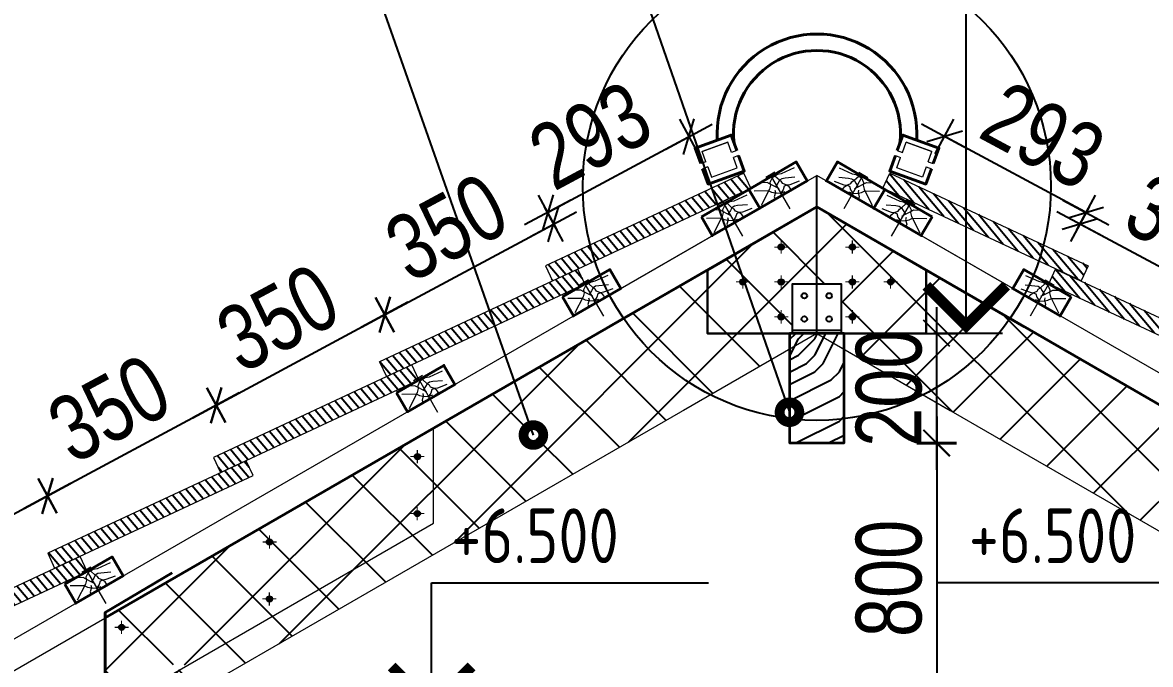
# Model space of a CAD drawing. Extents: x -12289450 to -10763036, y -7834513 to -6150123.
# Drawn here: x -10898272 to -10896211, y -7675387 to -7674214 of the extents above; entities that cross this region are included whole.
import ezdxf

# ---------------------------------------------------------------- set-up
doc = ezdxf.new("R2010")
doc.units = 0
doc.header["$LTSCALE"] = 25
doc.header["$PDMODE"] = 35
doc.layers.get('DefPoints').update_dxf_attribs({"color": 10, "lineweight": 30})
for name, color, linetype in [('004-ВСПЛИНИИ', 15, 'Continuous'), ('005-РАЗМЕРЫ', 252, 'Continuous'), ('008-ШТРИХОВКА', 252, 'Continuous'), ('1рамка1', 7, 'Continuous'), ('Примечания', 7, 'Continuous')]:
    doc.layers.add(name, color=color, linetype=linetype)
for name, color, linetype, lineweight in [('RAZMER', 7, 'Continuous', 9), ('Перегор', 4, 'Continuous', 20), ('Стена', 7, 'Continuous', 5), ('СТЕНЫ', 5, 'Continuous', 40), ('ФУНДАМЕНТ', 5, 'Continuous', 30), ('Штрих', 9, 'Continuous', 13)]:
    doc.layers.add(name, color=color, linetype=linetype, lineweight=lineweight)
doc.styles.add('GOST 2.304', font='cs_gost2304.shx')
doc.styles.add('TXT0', font='txt', dxfattribs={"width": 0.8})
doc.dimstyles.new('Копия 3 РАЗМЕРЫ 3', dxfattribs={"dimscale": 30, "dimtxt": 4, "dimasz": 0.08, "dimexe": 0, "dimexo": 0, "dimgap": 0.9, "dimtad": 1, "dimdec": 0, "dimzin": 0, "dimdsep": 46, "dimtxsty": 'TXT0', "dimblk1": 'A8MITTA', "dimblk2": 'A8MITTA', "dimsah": 1, "dimcen": 0.3, "dimse1": 1, "dimse2": 1, "dimadec": 0, "dimazin": 0, "dimtp": 6, "dimtm": 6, "dimtfac": 1, "dimtdec": 0, "dimtofl": 0, "dimtmove": 0, "dimatfit": 3, "dimldrblk": 'A8MITTA', "dimfxl": 0, "dimtolj": 1, "dimtzin": 0, "dimarcsym": 0})
pattern_1 = [(130, (-22646687.897, -660878.246), (9.728764428, 8.163402643), [])]
pattern_2 = [(130, (-22646991.006, -660703.246), (9.728764428, 8.163402643), [])]

# ---------------------------------------------------------------- blocks, each defined once
blk = doc.blocks.new('ytjtyj')
at = {"layer": 'Перегор', "linetype": 'Continuous'}
for p, q in [((-3.6, 13.4), (-21.6, 6.9)), ((-12.6, 10.2), (11.8, -56.9))]:
    blk.add_line(p, q, dxfattribs=at)
at = {"layer": 'Стена', "linetype": 'Continuous', "ltscale": 100}
blk.add_line((51.9, -12.5), (38.2, 25), dxfattribs=at)
blk.add_lwpolyline([(-55.8, -9.2), (-42.1, -46.8), (51.9, -12.5), (38.2, 25), (-55.8, -9.2)], close=True, dxfattribs=at)
at = {"layer": 'Штрих', "linetype": 'Continuous', "ltscale": 100}
for p, q in [((-10.2, 4.4), (-15.6, -3.3)), ((0.3, 8.6), (-10.2, 4.4)), ((2, -2.6), (-4.9, 6.5)), ((7.6, 8.6), (0.3, 8.6)), ((32.8, 15.1), (7.6, 8.6)), ((-20.7, -18.1), (-46.9, -13.8)), ((-18.6, -15.3), (-38.4, -41.9)), ((-20.7, -2.7), (-33.2, -0.9)), ((-15.6, -6.6), (-20.7, -2.7)), ((-15.1, -22.2), (-20.7, -18.1)), ((-15.6, -8.5), (-18.6, -15.3)), ((-15.6, -3.3), (-15.6, -8.5)), ((-7.2, -13), (-15.6, -6.6)), ((-9, -18.9), (-8.9, -23.1)), ((-1.7, -7.1), (-7.2, -13)), ((-1.2, -17.6), (-7.2, -13)), ((2, -2.6), (-1.7, -7.1)), ((5.7, -20.6), (1.3, -25.2)), ((7.1, -0.5), (2, -2.6)), ((5.7, -5.8), (2, -2.6)), ((7.2, -9.7), (5.7, -5.8)), ((8.7, -14.8), (5.7, -20.6)), ((12.9, -0.7), (7.1, -0.5)), ((13.7, -13.8), (7.2, -9.7)), ((13.7, -13.8), (8.7, -14.8)), ((30.7, -2.1), (12.9, -0.7)), ((17.6, -17.7), (13.7, -13.8)), ((19.4, -13.8), (13.7, -13.8)), ((20.1, -23), (17.6, -17.7)), ((37.5, -10.5), (19.4, -13.8)), ((-9.5, -24.4), (-15.1, -22.2)), ((-8.9, -23.1), (-12.3, -30.7)), ((-12.3, -30.7), (-11.7, -34.8)), ((-0.7, -26.6), (-9.5, -24.4)), ((8.3, -25.3), (-0.7, -26.6)), ((1.3, -25.2), (0.1, -30.6)), ((17.5, -23.8), (14, -25.5)), ((21.4, -22.6), (17.5, -23.8))]:
    blk.add_line(p, q, dxfattribs=at)
blk = doc.blocks.new('A8MITTA', base_point=(3180, 3140))
for p, q in [((3180, 3155), (3180, 3125)), ((3170, 3130), (3190, 3150)), ((3160, 3140), (3200, 3140))]:
    blk.add_line(p, q)
blk = doc.blocks.new('*D1146')
at = {"layer": '005-РАЗМЕРЫ', "color": 0, "lineweight": -2, "ltscale": 4, "transparency": 16777216}
blk.add_line((-10898532.6, -7675243.2), (-10898228.7, -7675079.9), dxfattribs=at)
at = {"layer": 'DefPoints', "color": 0, "ltscale": 4, "transparency": 16777216}
for p in [(-10898226.6, -7675078.8), (-10898144.2, -7675232.2), (-10898447.3, -7675407.2)]:
    blk.add_point(p, dxfattribs=at)
at = {"layer": '005-РАЗМЕРЫ', "color": 0, "lineweight": -2, "ltscale": 4, "transparency": 16777216, "xscale": 2.4, "yscale": 2.4, "zscale": 2.4}
for p, rotation in [((-10898226.6, -7675078.8), 28.24157779319861), ((-10898534.8, -7675244.3), 208.2415777931986)]:
    blk.add_blockref('A8MITTA', p, dxfattribs=dict(at, rotation=rotation))
at = {"layer": '005-РАЗМЕРЫ', "color": 0, "ltscale": 4, "transparency": 16777216, "insert": (-10898421.8, -7675084.9), "char_height": 120, "attachment_point": 5, "rotation": 28.2416, "style": 'TXT0'}
blk.add_mtext('\\A1;350', dxfattribs=at)
blk = doc.blocks.new('*D1147')
at = {"layer": '005-РАЗМЕРЫ', "color": 0, "lineweight": -2, "ltscale": 4, "transparency": 16777216}
blk.add_line((-10898224.5, -7675077.6), (-10897920.5, -7674914.4), dxfattribs=at)
at = {"layer": 'DefPoints', "color": 0, "ltscale": 4, "transparency": 16777216}
for p in [(-10897918.4, -7674913.2), (-10897841.1, -7675057.2), (-10898144.2, -7675232.2)]:
    blk.add_point(p, dxfattribs=at)
at = {"layer": '005-РАЗМЕРЫ', "color": 0, "lineweight": -2, "ltscale": 4, "transparency": 16777216, "xscale": 2.4, "yscale": 2.4, "zscale": 2.4}
for p, rotation in [((-10897918.4, -7674913.2), 28.24157779319861), ((-10898226.6, -7675078.8), 208.2415777931986)]:
    blk.add_blockref('A8MITTA', p, dxfattribs=dict(at, rotation=rotation))
at = {"layer": '005-РАЗМЕРЫ', "color": 0, "ltscale": 4, "transparency": 16777216, "insert": (-10898113.6, -7674919.4), "char_height": 120, "attachment_point": 5, "rotation": 28.2416, "style": 'TXT0'}
blk.add_mtext('\\A1;350', dxfattribs=at)
blk = doc.blocks.new('*D1148')
at = {"layer": '005-РАЗМЕРЫ', "color": 0, "lineweight": -2, "ltscale": 4, "transparency": 16777216}
blk.add_line((-10897916.3, -7674912.1), (-10897612.3, -7674748.8), dxfattribs=at)
at = {"layer": 'DefPoints', "color": 0, "ltscale": 4, "transparency": 16777216}
for p in [(-10897610.2, -7674747.7), (-10897538, -7674882.2), (-10897841.1, -7675057.2)]:
    blk.add_point(p, dxfattribs=at)
at = {"layer": '005-РАЗМЕРЫ', "color": 0, "lineweight": -2, "ltscale": 4, "transparency": 16777216, "xscale": 2.4, "yscale": 2.4, "zscale": 2.4}
for p, rotation in [((-10897610.2, -7674747.7), 28.24157779319861), ((-10897918.4, -7674913.2), 208.2415777931986)]:
    blk.add_blockref('A8MITTA', p, dxfattribs=dict(at, rotation=rotation))
at = {"layer": '005-РАЗМЕРЫ', "color": 0, "ltscale": 4, "transparency": 16777216, "insert": (-10897805.5, -7674753.8), "char_height": 120, "attachment_point": 5, "rotation": 28.2416, "style": 'TXT0'}
blk.add_mtext('\\A1;350', dxfattribs=at)
blk = doc.blocks.new('*D1149')
at = {"layer": '005-РАЗМЕРЫ', "color": 0, "lineweight": -2, "ltscale": 4, "transparency": 16777216}
blk.add_line((-10897608.1, -7674746.6), (-10897304.1, -7674583.3), dxfattribs=at)
at = {"layer": 'DefPoints', "color": 0, "ltscale": 4, "transparency": 16777216}
for p in [(-10897302, -7674582.2), (-10897234.9, -7674707.2), (-10897538, -7674882.2)]:
    blk.add_point(p, dxfattribs=at)
at = {"layer": '005-РАЗМЕРЫ', "color": 0, "lineweight": -2, "ltscale": 4, "transparency": 16777216, "xscale": 2.4, "yscale": 2.4, "zscale": 2.4}
for p, rotation in [((-10897302, -7674582.2), 28.24157779319861), ((-10897610.2, -7674747.7), 208.2415777931986)]:
    blk.add_blockref('A8MITTA', p, dxfattribs=dict(at, rotation=rotation))
at = {"layer": '005-РАЗМЕРЫ', "color": 0, "ltscale": 4, "transparency": 16777216, "insert": (-10897497.3, -7674588.3), "char_height": 120, "attachment_point": 5, "rotation": 28.2416, "style": 'TXT0'}
blk.add_mtext('\\A1;350', dxfattribs=at)
blk = doc.blocks.new('*D1158')
at = {"layer": '005-РАЗМЕРЫ', "color": 0, "lineweight": -2, "ltscale": 4, "transparency": 16777216}
blk.add_line((-10896033.9, -7674746.6), (-10896337.8, -7674583.3), dxfattribs=at)
at = {"layer": 'DefPoints', "color": 0, "ltscale": 4, "transparency": 16777216}
for p in [(-10896340, -7674582.2), (-10896407.1, -7674707.2), (-10896104, -7674882.2)]:
    blk.add_point(p, dxfattribs=at)
at = {"layer": '005-РАЗМЕРЫ', "color": 0, "lineweight": -2, "ltscale": 4, "transparency": 16777216, "xscale": 2.4, "yscale": 2.4, "zscale": 2.4}
for p, rotation in [((-10896340, -7674582.2), 151.7584222031192), ((-10896031.8, -7674747.7), 331.7584222031193)]:
    blk.add_blockref('A8MITTA', p, dxfattribs=dict(at, rotation=rotation))
at = {"layer": '005-РАЗМЕРЫ', "color": 0, "ltscale": 4, "transparency": 16777216, "insert": (-10896144.7, -7674588.3), "char_height": 120, "attachment_point": 5, "rotation": 331.7584, "style": 'TXT0'}
blk.add_mtext('\\A1;350', dxfattribs=at)
blk = doc.blocks.new('*D1161')
at = {"layer": '005-РАЗМЕРЫ', "color": 0, "lineweight": -2, "ltscale": 4, "transparency": 16777216}
blk.add_line((-10896331.5, -7674559.9), (-10896585.4, -7674423.5), dxfattribs=at)
at = {"layer": 'DefPoints', "color": 0, "ltscale": 4, "transparency": 16777216}
for p in [(-10896587.5, -7674422.4), (-10896685, -7674603.9), (-10896431.2, -7674750.5)]:
    blk.add_point(p, dxfattribs=at)
at = {"layer": '005-РАЗМЕРЫ', "color": 0, "lineweight": -2, "ltscale": 4, "transparency": 16777216, "xscale": 2.4, "yscale": 2.4, "zscale": 2.4}
for p, rotation in [((-10896587.5, -7674422.4), 151.7584222115999), ((-10896329.4, -7674561), 331.7584222115999)]:
    blk.add_blockref('A8MITTA', p, dxfattribs=dict(at, rotation=rotation))
at = {"layer": '005-РАЗМЕРЫ', "color": 0, "ltscale": 4, "transparency": 16777216, "insert": (-10896407.2, -7674420.5), "char_height": 120, "attachment_point": 5, "rotation": 331.7584, "style": 'TXT0'}
blk.add_mtext('\\A1;293', dxfattribs=at)
blk = doc.blocks.new('*D1162')
at = {"layer": '005-РАЗМЕРЫ', "color": 0, "lineweight": -2, "ltscale": 4, "transparency": 16777216}
blk.add_line((-10897310.4, -7674559.9), (-10897056.6, -7674423.5), dxfattribs=at)
at = {"layer": 'DefPoints', "color": 0, "ltscale": 4, "transparency": 16777216}
for p in [(-10897054.5, -7674422.4), (-10896956.9, -7674603.9), (-10897210.8, -7674750.5)]:
    blk.add_point(p, dxfattribs=at)
at = {"layer": '005-РАЗМЕРЫ', "color": 0, "lineweight": -2, "ltscale": 4, "transparency": 16777216, "xscale": 2.4, "yscale": 2.4, "zscale": 2.4}
for p, rotation in [((-10897054.5, -7674422.4), 28.24157779306533), ((-10897312.5, -7674561), 208.2415777930653)]:
    blk.add_blockref('A8MITTA', p, dxfattribs=dict(at, rotation=rotation))
at = {"layer": '005-РАЗМЕРЫ', "color": 0, "ltscale": 4, "transparency": 16777216, "insert": (-10897234.8, -7674420.5), "char_height": 120, "attachment_point": 5, "rotation": 28.2416, "style": 'TXT0'}
blk.add_mtext('\\A1;293', dxfattribs=at)
blk = doc.blocks.new('*D1163')
at = {"layer": '005-РАЗМЕРЫ', "color": 0, "lineweight": -2, "ltscale": 4, "transparency": 16777216}
blk.add_line((-10896601.9, -7674979.4), (-10896601.9, -7674784.2), dxfattribs=at)
at = {"layer": 'DefPoints', "color": 0, "ltscale": 4, "transparency": 16777216}
for p in [(-10896750.7, -7674781.8), (-10896601.9, -7674781.8), (-10896750.7, -7674981.8)]:
    blk.add_point(p, dxfattribs=at)
at = {"layer": '005-РАЗМЕРЫ', "color": 0, "lineweight": -2, "ltscale": 4, "transparency": 16777216, "xscale": 2.4, "yscale": 2.4, "zscale": 2.4}
for p, rotation in [((-10896601.9, -7674781.8), 90), ((-10896601.9, -7674981.8), 270)]:
    blk.add_blockref('A8MITTA', p, dxfattribs=dict(at, rotation=rotation))
at = {"layer": '005-РАЗМЕРЫ', "color": 0, "ltscale": 4, "transparency": 16777216, "insert": (-10896688.9, -7674881.8), "char_height": 120, "attachment_point": 5, "rotation": 90, "style": 'TXT0'}
blk.add_mtext('\\A1;200', dxfattribs=at)
blk = doc.blocks.new('*D1164')
at = {"layer": '005-РАЗМЕРЫ', "color": 0, "lineweight": -2, "ltscale": 4, "transparency": 16777216}
blk.add_line((-10896601.9, -7674985.2), (-10896601.9, -7675780.1), dxfattribs=at)
at = {"layer": 'DefPoints', "color": 0, "ltscale": 4, "transparency": 16777216}
for p in [(-10896750.7, -7674982.8), (-10896601.9, -7675782.5), (-10896601.9, -7675782.5)]:
    blk.add_point(p, dxfattribs=at)
at = {"layer": '005-РАЗМЕРЫ', "color": 0, "lineweight": -2, "ltscale": 4, "transparency": 16777216, "xscale": 2.4, "yscale": 2.4, "zscale": 2.4}
for p, rotation in [((-10896601.9, -7674982.8), 90), ((-10896601.9, -7675782.5), 270)]:
    blk.add_blockref('A8MITTA', p, dxfattribs=dict(at, rotation=rotation))
at = {"layer": '005-РАЗМЕРЫ', "color": 0, "ltscale": 4, "transparency": 16777216, "insert": (-10896688.9, -7675229.4), "char_height": 120, "attachment_point": 5, "rotation": 90, "style": 'TXT0'}
blk.add_mtext('\\A1;800', dxfattribs=at)

msp = doc.modelspace()

# ---------------------------------------------------------------- hatches: boundary and pattern name
at = {"layer": '008-ШТРИХОВКА'}
h = msp.add_hatch(dxfattribs=at)
h.set_pattern_fill('ANSI31', color=251, scale=4, angle=5, style=0)
h.set_pattern_definition(pattern_2)
h.paths.add_polyline_path([(-10896944.2, -7674517.8), (-10896945.8, -7674515.1), (-10896943, -7674513.6), (-10896954.3, -7674489.4), (-10897316.8, -7674658.5), (-10897304.1, -7674685.7)])
h = msp.add_hatch(dxfattribs=at)
h.set_pattern_fill('ANSI31', color=251, scale=4, angle=5, style=0)
h.set_pattern_definition(pattern_2)
h.paths.add_polyline_path([(-10896697.8, -7674517.8), (-10896696.2, -7674515.1), (-10896698.9, -7674513.6), (-10896687.7, -7674489.4), (-10896325.1, -7674658.5), (-10896337.8, -7674685.7)])
at = {"layer": '008-ШТРИХОВКА', "ltscale": 3}
h = msp.add_hatch(dxfattribs=at)
h.set_pattern_fill('ANSI37', color=256, scale=30)
h.set_pattern_definition([(45, (-10898120.98, -7675532.4), (-67.352, 67.352), []), (135, (-10898120.98, -7675532.4), (-67.352, -67.352), [])])
h.paths.add_polyline_path([(-10896121, -7674955), (-10896121, -7675128.3), (-10895717.7, -7675361.1, -0.253679), (-10895521, -7675338.7), (-10895521, -7675301.5)])
h.paths.add_polyline_path([(-10895826, -7675266.9, -1), (-10895816, -7675266.9, -1)], flags=16)
h.paths.add_polyline_path([(-10895821, -7675158.9), (-10895821, -7675157.9, 0.425077), (-10895826.2, -7675162.9), (-10895825.2, -7675162.9, -0.427766)], flags=16)
h.paths.add_polyline_path([(-10896086.2, -7675110.9, -1), (-10896096.2, -7675110.9, -1)], flags=16)
h.paths.add_polyline_path([(-10896091.2, -7675002.9), (-10896091.2, -7675001.9, 0.425077), (-10896096.3, -7675006.9), (-10896095.4, -7675006.9, -0.427766)], flags=16)
h.paths.add_polyline_path([(-10895555, -7675318.8), (-10895556, -7675318.8, 1), (-10895546, -7675318.8), (-10895547, -7675318.8, -1)], flags=16)
h.paths.add_polyline_path([(-10896121, -7675128.3), (-10896121, -7674955), (-10896468, -7674754.7, -0.12535), (-10896626.6, -7674894.1), (-10895756.5, -7675396.4, -0.063467), (-10895717.7, -7675361.1)])
h.paths.add_polyline_path([(-10895521, -7675338.7, 0.253679), (-10895717.7, -7675361.1), (-10895666, -7675391), (-10895666, -7675387.5), (-10895576, -7675387.5), (-10895576, -7675442.9), (-10895521, -7675474.7)])
h.paths.add_polyline_path([(-10895545.8, -7675422.8, -1), (-10895555.8, -7675422.8, -1)], flags=16)
h.paths.add_polyline_path([(-10895666, -7675391), (-10895717.7, -7675361.1, 0.063467), (-10895756.5, -7675396.4), (-10895666, -7675448.7)])
h.paths.add_polyline_path([(-10895638.9, -7675406.6, -0.112744), (-10895638.4, -7675408.8, -1), (-10895648.4, -7675408.8, -0.392552), (-10895643.8, -7675403.8), (-10895666, -7675391), (-10895666, -7675448.7), (-10895624.7, -7675472.5), (-10895576, -7675472.5), (-10895576, -7675442.9)], flags=17)
h.paths.add_polyline_path([(-10895638.4, -7675451.3, -1), (-10895648.4, -7675451.3, -1)], flags=16)
h.paths.add_polyline_path([(-10895593.2, -7675451.3, -1), (-10895603.2, -7675451.3, -1)], flags=16)
h.paths.add_polyline_path([(-10895521, -7675474.7), (-10895576, -7675442.9), (-10895576, -7675477.5), (-10895571, -7675477.5), (-10895571, -7675503.5), (-10895521, -7675532.4)])
h.paths.add_polyline_path([(-10896468, -7674754.7), (-10896620.9, -7674666.4), (-10896620.9, -7674781.8), (-10896770.9, -7674781.8), (-10896770.9, -7674810.8), (-10896626.6, -7674894.1, 0.12535)])
h.paths.add_polyline_path([(-10896620.9, -7674666.4), (-10896821, -7674550.9), (-10896821, -7674691.8), (-10896775.9, -7674691.8), (-10896775.9, -7674781.8), (-10896770.9, -7674781.8), (-10896620.9, -7674781.8)])
h.paths.add_polyline_path([(-10896686.1, -7674683.8), (-10896686.1, -7674682.8, 0.403433), (-10896690.9, -7674687.8), (-10896689.9, -7674687.8, -0.40079)], flags=16)
h.paths.add_polyline_path([(-10896756.1, -7674747.6), (-10896756.1, -7674746.6, 0.400203), (-10896760.8, -7674751.6), (-10896759.9, -7674751.6, -0.40079)], flags=0)
h.paths.add_polyline_path([(-10896756, -7674747.6), (-10896756, -7674746.6, 0.406669), (-10896760.9, -7674751.6), (-10896759.8, -7674751.6, -0.40079)], flags=16)
h.paths.add_polyline_path([(-10896756.1, -7674683.8), (-10896756.1, -7674682.8, 0.400203), (-10896760.8, -7674687.8), (-10896759.9, -7674687.8, -0.40079)], flags=0)
h.paths.add_polyline_path([(-10896756, -7674683.8), (-10896756, -7674682.8, 0.406669), (-10896760.9, -7674687.8), (-10896759.8, -7674687.8, -0.40079)], flags=16)
h.paths.add_polyline_path([(-10896756.1, -7674620.1), (-10896756.1, -7674619.1, 0.400203), (-10896760.8, -7674624.1), (-10896759.9, -7674624.1, -0.40079)], flags=0)
h.paths.add_polyline_path([(-10896756, -7674620.1), (-10896756, -7674619.1, 0.406669), (-10896760.9, -7674624.1), (-10896759.8, -7674624.1, -0.40079)], flags=16)
h.paths.add_polyline_path([(-10896821, -7674550.9), (-10897020.9, -7674666.3), (-10897020.9, -7674781.8), (-10896865.9, -7674781.8), (-10896865.9, -7674691.8), (-10896821, -7674691.8)])
h.paths.add_polyline_path([(-10896886.1, -7674620.1), (-10896886.1, -7674620.1, 0.415546), (-10896890.1, -7674624.1), (-10896889.9, -7674624.1, -0.40079)], flags=0)
h.paths.add_polyline_path([(-10896880.9, -7674624.1, -1), (-10896890.9, -7674624.1), (-10896891.1, -7674624.1, 0.425077), (-10896885.9, -7674629.1), (-10896885.9, -7674624.1), (-10896890.9, -7674624.1, 0.413145), (-10896885.9, -7674629.1), (-10896885.9, -7674629.1, -0.425077), (-10896891.1, -7674624.1, -0.980111)], flags=16)
h.paths.add_polyline_path([(-10896881.1, -7674687.8), (-10896881.9, -7674687.8, -0.415546), (-10896885.9, -7674691.9), (-10896885.9, -7674692.8, 0.403433)], flags=16)
h.paths.add_polyline_path([(-10896886.1, -7674683.8), (-10896886.1, -7674682.8, 0.403433), (-10896890.9, -7674687.8), (-10896890.1, -7674687.8, -0.415546)], flags=16)
h.paths.add_polyline_path([(-10896885.9, -7674755.6), (-10896885.9, -7674756.6, 0.403433), (-10896881.1, -7674751.6), (-10896881.9, -7674751.6, -0.415546)], flags=0)
h.paths.add_polyline_path([(-10896886.1, -7674755.6), (-10896886.1, -7674756.6, 0.425077), (-10896880.9, -7674751.6), (-10896882.1, -7674751.6, -0.412883)], flags=16)
h.paths.add_polyline_path([(-10896956.1, -7674683.8), (-10896956.1, -7674682.8, 0.403433), (-10896960.9, -7674687.8), (-10896959.9, -7674687.8, -0.40079)], flags=16)
h.paths.add_polyline_path([(-10896920.9, -7674781.8), (-10897020.9, -7674781.8), (-10897020.9, -7674666.3), (-10897173.9, -7674754.6, 0.125345), (-10897015.3, -7674894), (-10896904.2, -7674829.9)])
h.paths.add_polyline_path([(-10897173.9, -7674754.6), (-10897199.6, -7674769.5), (-10897373.1, -7674869.7), (-10897341.7, -7674959, -0.51727), (-10897329.7, -7674967.5, -1), (-10897347.7, -7674967.5, -0.318157), (-10897341.7, -7674959), (-10897373.1, -7674869.7), (-10897521, -7674955), (-10897521, -7675128.3), (-10897976, -7675391), (-10897976, -7675448.7), (-10897015.3, -7674894, -0.125345)])
h.paths.add_polyline_path([(-10897521, -7675128.3), (-10897521, -7674955), (-10898121, -7675301.5), (-10898121, -7675474.7), (-10898066, -7675442.9), (-10898066, -7675387.5), (-10897976, -7675387.5), (-10897976, -7675391)])
h.paths.add_polyline_path([(-10897826, -7675266.9, -1), (-10897816, -7675266.9, -1)], flags=16)
h.paths.add_polyline_path([(-10897821, -7675158.9), (-10897821, -7675157.9, 0.403433), (-10897825.8, -7675162.9), (-10897824.8, -7675162.9, -0.40079)], flags=16)
h.paths.add_polyline_path([(-10898091.2, -7675314.8), (-10898091.2, -7675313.8, 0.403433), (-10898096, -7675318.8), (-10898095, -7675318.8, -0.40079)], flags=16)
h.paths.add_polyline_path([(-10898086.2, -7675422.8, -1), (-10898096.2, -7675422.8, -1)], flags=16)
h.paths.add_polyline_path([(-10897555.8, -7675110.9, -1), (-10897545.8, -7675110.9, -1)], flags=16)
h.paths.add_polyline_path([(-10897550.8, -7675010.9), (-10897550.8, -7675011.9, 0.425077), (-10897545.6, -7675006.9), (-10897546.6, -7675006.9, -0.427766)], flags=16)
h.paths.add_polyline_path([(-10898071, -7675477.5), (-10898066, -7675477.5), (-10898066, -7675442.9), (-10898121, -7675474.7), (-10898121, -7675532.4), (-10898071, -7675503.5)])
h.paths.add_polyline_path([(-10897976, -7675391), (-10897998.2, -7675403.8, -0.392552), (-10897993.6, -7675408.8, -1), (-10898003.6, -7675408.8, -0.112744), (-10898003.1, -7675406.6), (-10898066, -7675442.9), (-10898066, -7675472.5), (-10898017.2, -7675472.5), (-10897976, -7675448.7)], flags=17)
h.paths.add_polyline_path([(-10897993.6, -7675451.3, -1), (-10898003.6, -7675451.3, -1)], flags=16)
h.paths.add_polyline_path([(-10898048.7, -7675451.3, -1), (-10898038.7, -7675451.3, -1)], flags=16)
h.paths.add_polyline_path([(-10896555.5, -7675233.1), (-10896120.6, -7675233.1), (-10896120.6, -7675068.2), (-10896555.5, -7675068.2)], flags=25)
h.paths.add_polyline_path([(-10896598.9, -7675023.8), (-10896598.9, -7674739.8), (-10896778.9, -7674739.8), (-10896778.9, -7675023.8)], flags=9)
h.paths.add_polyline_path([(-10897501.2, -7675233.1), (-10897066.2, -7675233.1), (-10897066.2, -7675068.2), (-10897501.2, -7675068.2)], flags=25)
at = {"layer": '008-ШТРИХОВКА'}
h = msp.add_hatch(dxfattribs=at)
h.set_pattern_fill('ANSI31', color=251, scale=4, angle=5, style=0)
h.set_pattern_definition(pattern_1)
h.paths.add_polyline_path([(-10897247.3, -7674692.8), (-10897248.9, -7674690.1), (-10897246.2, -7674688.6), (-10897257.4, -7674664.4), (-10897619.9, -7674833.5), (-10897607.2, -7674860.7)])
h = msp.add_hatch(dxfattribs=at)
h.set_pattern_fill('ANSI31', color=251, scale=4, angle=5, style=0)
h.set_pattern_definition(pattern_1)
h.paths.add_polyline_path([(-10896394.7, -7674692.8), (-10896393.1, -7674690.1), (-10896395.8, -7674688.6), (-10896384.6, -7674664.4), (-10896022, -7674833.5), (-10896034.7, -7674860.7)])
h = msp.add_hatch(dxfattribs=at)
h.set_pattern_fill('WOODFACE', color=251, scale=300, style=0, pattern_type=2)
h.set_pattern_definition([(0, (777285.23, -567567.1), (300, 300), [15, -285]), (90, (777405.23, -567462.1), (-300, 300), [30, -270]), (45, (777345.23, -567492.1), (3e-14, 300), [21.21, -63.63, 21.21, -42.42, 148.5, -127.2940687]), (45, (777270.23, -567582.1), (3e-14, 300), [21.213, -42.426, 21.213, -339.4120686]), (45, (777375.23, -567552.1), (3e-14, 300), [21.213, -403.0510686]), (45, (777405.23, -567567.1), (3e-14, 300), [21.213, -403.0510686]), (45, (777360.23, -567537.1), (3e-14, 300), [21.213, -403.0510686]), (45, (777345.23, -567522.1), (3e-14, 300), [42.426, -381.8380686]), (45, (777420.23, -567297.1), (3e-14, 300), [42.426, -381.8380686]), (45, (777315.23, -567507.1), (3e-14, 300), [84.852, -339.4120686]), (45, (777300.23, -567492.1), (3e-14, 300), [84.852, -339.4120686]), (45, (777495.23, -567402.1), (3e-14, 300), [84.852, -339.4120686]), (45, (777285.23, -567462.1), (3e-14, 300), [63.6396, -360.6244686]), (45, (777225.23, -567417.1), (3e-14, 300), [63.6396, -360.6244686]), (45, (777255.23, -567447.1), (3e-14, 300), [63.6396, -360.6244686]), (45, (777450.23, -567357.1), (3e-14, 300), [106.06602, -318.1980486]), (45, (777420.23, -567342.1), (3e-14, 300), [106.06602, -318.1980486]), (45, (777450.23, -567417.1), (3e-14, 300), [148.492424, -275.7716445]), (26.5650512, (777315.23, -567537.11), (300, 1e-07), [33.541017, -637.279374]), (26.5650512, (777375.23, -567447.11), (300, 1e-07), [33.541017, -637.279374]), (26.5650512, (777360.23, -567477.11), (300, 1e-07), [33.541017, -637.279374]), (26.5650512, (777300.23, -567567.11), (300, 1e-07), [67.08204, -603.738353]), (26.5650512, (777360.23, -567432.11), (300, 1e-07), [100.623059, -570.197334]), (26.5650512, (777330.23, -567417.11), (300, 1e-07), [134.1640785, -536.6563146]), (26.5650512, (777300.23, -567402.11), (300, 1e-07), [134.1640785, -536.6563146]), (26.5650512, (777255.23, -567312.11), (300, 1e-07), [134.1640785, -536.6563146]), (26.5650512, (777255.23, -567342.11), (300, 1e-07), [167.7051, -503.115293]), (26.5650512, (777270.23, -567372.11), (300, 1e-07), [167.7051, -503.115293]), (63.4349488, (777375.23, -567492.11), (2e-08, 300), [33.541017, -637.279374]), (63.4349488, (777330.23, -567522.11), (2e-08, 300), [33.541017, -637.279374]), (63.4349488, (777285.23, -567567.11), (2e-08, 300), [67.08204, -603.738353]), (63.4349488, (777375.23, -567522.11), (2e-08, 300), [67.08204, -603.738353]), (63.4349488, (777255.23, -567582.11), (2e-08, 300), [100.623059, -570.197334]), (63.4349488, (777225.23, -567582.11), (2e-08, 300), [134.1640785, -536.6563146]), (63.4349488, (777495.23, -567567.11), (2e-08, 300), [134.1640785, -536.6563146]), (63.4349488, (777390.23, -567537.11), (2e-08, 300), [134.1640785, -536.6563146]), (63.4349488, (777450.23, -567567.11), (2e-08, 300), [167.7051, -503.115293]), (63.4349488, (777420.23, -567552.11), (2e-08, 300), [167.7051, -503.115293])])
h.paths.add_polyline_path([(-10896770.9, -7674981.8), (-10896770.9, -7674781.8), (-10896870.9, -7674781.8), (-10896870.9, -7674981.8)])
h = msp.add_hatch(dxfattribs=at)
h.set_pattern_fill('ANSI31', color=251, scale=4, angle=5, style=0)
h.set_pattern_definition([(130, (-22646384.789, -661053.246), (9.728764428, 8.163402643), [])])
h.paths.add_polyline_path([(-10897550.4, -7674867.8), (-10897552, -7674865.1), (-10897549.3, -7674863.6), (-10897560.5, -7674839.4), (-10897923, -7675008.5), (-10897910.4, -7675035.7)])
h = msp.add_hatch(dxfattribs=at)
h.set_pattern_fill('ANSI31', color=251, scale=4, angle=5, style=0)
h.set_pattern_definition([(130, (-22646081.68, -661228.246), (9.728764428, 8.163402643), [])])
h.paths.add_polyline_path([(-10897853.5, -7675042.8), (-10897855.1, -7675040.1), (-10897852.4, -7675038.6), (-10897863.6, -7675014.4), (-10898226.1, -7675183.5), (-10898213.5, -7675210.7)])
h = msp.add_hatch(dxfattribs=at)
h.set_pattern_fill('ANSI31', color=251, scale=4, angle=5, style=0)
h.set_pattern_definition([(130, (-22645778.571, -661403.246), (9.728764428, 8.163402643), [])])
h.paths.add_polyline_path([(-10898156.6, -7675217.8), (-10898158.2, -7675215.1), (-10898155.5, -7675213.6), (-10898166.7, -7675189.4), (-10898529.2, -7675358.5), (-10898516.6, -7675385.7)])
at = {"layer": 'Перегор', "linetype": 'Continuous', "ltscale": 5}
h = msp.add_hatch(color=256, dxfattribs=at)
edge = h.paths.add_edge_path()
edge.add_arc((-10896886.1, -7674624.1), 4.01, 0, 360, ccw=False)
h = msp.add_hatch(color=256, dxfattribs=at)
edge = h.paths.add_edge_path()
edge.add_arc((-10896885.9, -7674624.1), 4.01, -180, 180)
h = msp.add_hatch(color=256, dxfattribs=at)
edge = h.paths.add_edge_path()
edge.add_arc((-10896755.9, -7674624.1), 4.01, -180, 180)
h = msp.add_hatch(color=256, dxfattribs=at)
edge = h.paths.add_edge_path()
edge.add_arc((-10896755.8, -7674624.1), 4.01, -180, 180)
h = msp.add_hatch(color=256, dxfattribs=at)
edge = h.paths.add_edge_path()
edge.add_arc((-10896955.9, -7674687.8), 4.01, 180, 540, ccw=False)
h = msp.add_hatch(color=256, dxfattribs=at)
edge = h.paths.add_edge_path()
edge.add_arc((-10896886.1, -7674687.8), 4.01, 0, 360)
h = msp.add_hatch(color=256, dxfattribs=at)
edge = h.paths.add_edge_path()
edge.add_arc((-10896885.9, -7674687.8), 4.01, 180, 540, ccw=False)
h = msp.add_hatch(color=256, dxfattribs=at)
edge = h.paths.add_edge_path()
edge.add_arc((-10896755.9, -7674687.8), 4.01, 180, 540, ccw=False)
h = msp.add_hatch(color=256, dxfattribs=at)
edge = h.paths.add_edge_path()
edge.add_arc((-10896755.8, -7674687.8), 4.01, 180, 540, ccw=False)
h = msp.add_hatch(color=256, dxfattribs=at)
edge = h.paths.add_edge_path()
edge.add_arc((-10896685.9, -7674687.8), 4.01, 180, 540, ccw=False)
h = msp.add_hatch(color=256, dxfattribs=at)
edge = h.paths.add_edge_path()
edge.add_arc((-10896886.1, -7674751.6), 4.01, 0, 360)
h = msp.add_hatch(color=256, dxfattribs=at)
edge = h.paths.add_edge_path()
edge.add_arc((-10896885.9, -7674751.6), 4.01, 180, 540, ccw=False)
h = msp.add_hatch(color=256, dxfattribs=at)
edge = h.paths.add_edge_path()
edge.add_arc((-10896755.9, -7674751.6), 4.01, 180, 540, ccw=False)
h = msp.add_hatch(color=256, dxfattribs=at)
edge = h.paths.add_edge_path()
edge.add_arc((-10896755.8, -7674751.6), 4.01, 180, 540, ccw=False)
h = msp.add_hatch(color=256, dxfattribs=at)
edge = h.paths.add_edge_path()
edge.add_arc((-10897550.6, -7675006.9), 4.01, 180, 540, ccw=False)
h = msp.add_hatch(color=256, dxfattribs=at)
edge = h.paths.add_edge_path()
edge.add_arc((-10897550.8, -7675110.9), 4.01, 180, 540, ccw=False)
h = msp.add_hatch(color=256, dxfattribs=at)
edge = h.paths.add_edge_path()
edge.add_arc((-10897820.8, -7675162.9), 4.01, 180, 540, ccw=False)
h = msp.add_hatch(color=256, dxfattribs=at)
edge = h.paths.add_edge_path()
edge.add_arc((-10897821, -7675266.9), 4.01, 180, 540, ccw=False)
h = msp.add_hatch(color=256, dxfattribs=at)
edge = h.paths.add_edge_path()
edge.add_arc((-10898091, -7675318.8), 4.01, 180, 540, ccw=False)

# ---------------------------------------------------------------- linework, layer by layer
at = {"lineweight": 25, "ltscale": 20}
for p, q in [((-10897422.5, -7673338.4), (-10896870.9, -7674925.9)), ((-10897338.7, -7674967.5), (-10897732.6, -7673849.2))]:
    msp.add_line(p, q, dxfattribs=at)
at = {"lineweight": 25, "ltscale": 20, "const_width": 36}
for points in [[(-10896879.9, -7674925.9, -1), (-10896861.9, -7674925.9, -1)], [(-10897347.7, -7674967.5, -1), (-10897329.7, -7674967.5, -1)]]:
    msp.add_lwpolyline(points, format="xyb", close=True, dxfattribs=at)
at = {"layer": '004-ВСПЛИНИИ', "color": 1}
msp.add_circle((-10896820.9, -7674513), 427.7, dxfattribs=at)
at = {"layer": '008-ШТРИХОВКА', "ltscale": 3}
msp.add_lwpolyline([(-10896821, -7674781.8), (-10896821, -7674493.2)], dxfattribs=at)
at = {"layer": '1рамка1', "color": 7, "lineweight": 25, "ltscale": 133.333333}
msp.add_line((-10896775.9, -7674776.8), (-10896865.9, -7674776.8), dxfattribs=at)
msp.add_lwpolyline([(-10896865.9, -7674781.8), (-10896775.9, -7674781.8), (-10896775.9, -7674691.8), (-10896865.9, -7674691.8), (-10896865.9, -7674781.8)], close=True, dxfattribs=at)
for centre in [(-10896886.1, -7674624.1), (-10896885.9, -7674624.1), (-10896755.9, -7674624.1), (-10896755.8, -7674624.1), (-10896955.9, -7674687.8), (-10896886.1, -7674687.8), (-10896885.9, -7674687.8), (-10896755.9, -7674687.8), (-10896755.8, -7674687.8), (-10896685.9, -7674687.8), (-10896843.6, -7674713.1), (-10896798.4, -7674713.1), (-10896886.1, -7674751.6), (-10896885.9, -7674751.6), (-10896843.6, -7674755.6), (-10896798.4, -7674755.6), (-10896755.9, -7674751.6), (-10896755.8, -7674751.6), (-10897550.6, -7675006.9), (-10897550.8, -7675110.9), (-10897820.8, -7675162.9), (-10897821, -7675266.9), (-10898091, -7675318.8)]:
    msp.add_circle(centre, 5, dxfattribs=at)
at = {"layer": 'RAZMER', "ltscale": 4}
for p, q in [((-10899071, -7675792.2), (-10896821, -7674493.2)), ((-10897220.3, -7674723.7), (-10896821, -7674493.2)), ((-10894571, -7675792.2), (-10896821, -7674493.2)), ((-10896421.5, -7674723.8), (-10896821, -7674493.2)), ((-10899041, -7675832.6), (-10896821, -7674550.9)), ((-10894601, -7675832.6), (-10896821, -7674550.9)), ((-10897521, -7675128.3), (-10897521, -7674955)), ((-10898966, -7675962.5), (-10897521, -7675128.3))]:
    msp.add_line(p, q, dxfattribs=at)
for points in [[(-10896821, -7674781.8), (-10898121, -7675532.4), (-10898121, -7675301.5), (-10896821, -7674550.9)], [(-10896821, -7674781.8), (-10898121, -7675532.4), (-10898121, -7675301.5), (-10896821, -7674550.9)], [(-10897199.6, -7674769.5), (-10896821, -7674550.9)], [(-10897199.6, -7674769.5), (-10896821, -7674550.9)], [(-10896821, -7674781.8), (-10895521, -7675532.4), (-10895521, -7675301.5), (-10896821, -7674550.9)], [(-10896821, -7674781.8), (-10895521, -7675532.4), (-10895521, -7675301.5), (-10896821, -7674550.9)], [(-10896442.2, -7674769.6), (-10896821, -7674550.9)], [(-10896821, -7674781.8), (-10897064.4, -7674922.4)], [(-10896821, -7674781.8), (-10897064.4, -7674922.4)], [(-10896821, -7674781.8), (-10896577.5, -7674922.4)]]:
    msp.add_lwpolyline(points, dxfattribs=at)
at = {"layer": 'RAZMER', "color": 1, "lineweight": 35, "ltscale": 4}
msp.add_lwpolyline([(-10896870.9, -7674781.8), (-10896870.9, -7674981.8), (-10896770.9, -7674981.8), (-10896770.9, -7674781.8)], close=True, dxfattribs=at)
at = {"layer": 'Перегор', "linetype": 'Continuous', "lineweight": 40, "ltscale": 100}
for p in [(-10898121, -7675301.5), (-10897199.6, -7674769.5), (-10895521, -7675301.5), (-10896442.2, -7674769.6)]:
    msp.add_line(p, (-10896821, -7674550.9), dxfattribs=at)
for points in [[(-10896967.2, -7674447.7), (-10896977.5, -7674419.5), (-10897043.2, -7674443.4), (-10897033, -7674471.6)], [(-10896673.9, -7674447.7), (-10896663.7, -7674419.5), (-10896597.9, -7674443.4), (-10896608.2, -7674471.6)], [(-10897029.6, -7674481), (-10897019.3, -7674509.2), (-10896953.5, -7674485.2), (-10896963.8, -7674457.1)], [(-10896611.6, -7674481), (-10896621.8, -7674509.2), (-10896687.6, -7674485.2), (-10896677.4, -7674457.1)], [(-10897926, -7675577.5), (-10897926, -7675577.5), (-10898121, -7675577.5), (-10898121, -7675291.6), (-10897998.6, -7675219.2)]]:
    msp.add_lwpolyline(points, dxfattribs=at)
at = {"layer": 'Перегор', "linetype": 'Continuous', "ltscale": 100}
for points in [[(-10896976.6, -7674451.1), (-10896983.4, -7674432.3), (-10897030.4, -7674449.4)], [(-10897023.6, -7674468.2), (-10897030.4, -7674449.4), (-10896983.4, -7674432.3)], [(-10896967.2, -7674447.7), (-10896976.6, -7674451.1)], [(-10896673.9, -7674447.7), (-10896664.5, -7674451.1)], [(-10896664.5, -7674451.1), (-10896657.7, -7674432.3), (-10896610.7, -7674449.4)], [(-10896617.6, -7674468.2), (-10896610.7, -7674449.4), (-10896657.7, -7674432.3)], [(-10897023.6, -7674468.2), (-10897033, -7674471.6)], [(-10897020.2, -7674477.6), (-10897013.3, -7674496.4), (-10896966.3, -7674479.3), (-10896973.2, -7674460.5)], [(-10896963.8, -7674457.1), (-10896973.2, -7674460.5)], [(-10896677.4, -7674457.1), (-10896668, -7674460.5)], [(-10896621, -7674477.6), (-10896627.8, -7674496.4), (-10896674.8, -7674479.3), (-10896668, -7674460.5)], [(-10896617.5, -7674468.2), (-10896608.1, -7674471.6)], [(-10897020.2, -7674477.6), (-10897029.6, -7674481)], [(-10896621, -7674477.6), (-10896611.6, -7674481)]]:
    msp.add_lwpolyline(points, dxfattribs=at)
for points in [[(-10897316.8, -7674658.5), (-10897304.1, -7674685.7), (-10896941.6, -7674516.6), (-10896954.3, -7674489.4)], [(-10896325.1, -7674658.5), (-10896337.8, -7674685.7), (-10896700.3, -7674516.6), (-10896687.7, -7674489.4)], [(-10897619.9, -7674833.5), (-10897607.2, -7674860.7), (-10897244.7, -7674691.6), (-10897257.4, -7674664.4)], [(-10896022, -7674833.5), (-10896034.7, -7674860.7), (-10896397.2, -7674691.6), (-10896384.6, -7674664.4)], [(-10897923, -7675008.5), (-10897910.4, -7675035.7), (-10897547.8, -7674866.6), (-10897560.5, -7674839.4)], [(-10898226.1, -7675183.5), (-10898213.5, -7675210.7), (-10897850.9, -7675041.6), (-10897863.6, -7675014.4)], [(-10898529.2, -7675358.5), (-10898516.6, -7675385.7), (-10898154.1, -7675216.6), (-10898166.7, -7675189.4)]]:
    msp.add_lwpolyline(points, close=True, dxfattribs=at)
at = {"layer": 'Перегор', "linetype": 'Continuous', "ltscale": 5, "const_width": 2}
for points in [[(-10896886.1, -7674636.3), (-10896886.1, -7674611.8)], [(-10896885.9, -7674636.3), (-10896885.9, -7674611.8)], [(-10896756.1, -7674636.3), (-10896756.1, -7674611.8)], [(-10896756, -7674636.3), (-10896756, -7674611.8)], [(-10896898.8, -7674624.1), (-10896873.3, -7674624.1)], [(-10896873.1, -7674624.1), (-10896898.6, -7674624.1)], [(-10896743.1, -7674624.1), (-10896768.6, -7674624.1)], [(-10896743.1, -7674624.1), (-10896768.6, -7674624.1)], [(-10896956.1, -7674675.6), (-10896956.1, -7674700.1)], [(-10896886.1, -7674675.6), (-10896886.1, -7674700.1)], [(-10896885.9, -7674675.6), (-10896885.9, -7674700.1)], [(-10896756.1, -7674675.6), (-10896756.1, -7674700.1)], [(-10896756, -7674675.6), (-10896756, -7674700.1)], [(-10896686.1, -7674675.6), (-10896686.1, -7674700.1)], [(-10896943.1, -7674687.8), (-10896968.6, -7674687.8)], [(-10896898.8, -7674687.8), (-10896873.3, -7674687.8)], [(-10896873.1, -7674687.8), (-10896898.6, -7674687.8)], [(-10896743.1, -7674687.8), (-10896768.6, -7674687.8)], [(-10896743.1, -7674687.8), (-10896768.6, -7674687.8)], [(-10896673.1, -7674687.8), (-10896698.6, -7674687.8)], [(-10896886.1, -7674739.3), (-10896886.1, -7674763.8)], [(-10896885.9, -7674739.3), (-10896885.9, -7674763.8)], [(-10896756.1, -7674739.3), (-10896756.1, -7674763.8)], [(-10896756, -7674739.3), (-10896756, -7674763.8)], [(-10896898.8, -7674751.6), (-10896873.3, -7674751.6)], [(-10896873.1, -7674751.6), (-10896898.6, -7674751.6)], [(-10896743.1, -7674751.6), (-10896768.6, -7674751.6)], [(-10896743.1, -7674751.6), (-10896768.6, -7674751.6)], [(-10897537.9, -7675006.9), (-10897563.4, -7675006.9)], [(-10897550.8, -7674994.6), (-10897550.8, -7675019.2)], [(-10897551, -7675098.7), (-10897551, -7675123.2)], [(-10897538, -7675110.9), (-10897563.5, -7675110.9)], [(-10897821, -7675150.6), (-10897821, -7675175.1)], [(-10897808, -7675162.9), (-10897833.5, -7675162.9)], [(-10897821.2, -7675254.7), (-10897821.2, -7675279.2)], [(-10897808.2, -7675266.9), (-10897833.7, -7675266.9)], [(-10898091.2, -7675306.5), (-10898091.2, -7675331)], [(-10898078.2, -7675318.8), (-10898103.7, -7675318.8)]]:
    msp.add_lwpolyline(points, dxfattribs=at)
at = {"layer": 'Перегор', "linetype": 'Continuous', "ltscale": 5}
for centre in [(-10896886.1, -7674624.1), (-10896885.9, -7674624.1), (-10896755.9, -7674624.1), (-10896755.8, -7674624.1), (-10896955.9, -7674687.8), (-10896886.1, -7674687.8), (-10896885.9, -7674687.8), (-10896755.9, -7674687.8), (-10896755.8, -7674687.8), (-10896685.9, -7674687.8), (-10896886.1, -7674751.6), (-10896885.9, -7674751.6), (-10896755.9, -7674751.6), (-10896755.8, -7674751.6), (-10897550.6, -7675006.9), (-10897820.8, -7675162.9), (-10898091, -7675318.8)]:
    msp.add_circle(centre, 4.01, dxfattribs=at)
at = {"layer": 'Перегор', "linetype": 'Continuous', "lineweight": 40, "ltscale": 100}
for radius, start, end in [(182.5, 356.4776, 183.5224), (152.5, 353.7736, 186.2264), (152.5, 353.7736, 186.2264)]:
    msp.add_arc((-10896820.6, -7674417.5), radius, start, end, dxfattribs=at)
at = {"layer": 'Примечания', "linetype": 'Continuous', "lineweight": 25, "ltscale": 40}
for p, q in [((-10896548, -7674781.8), (-10896548, -7673992.4)), ((-10896481.9, -7674781.8), (-10896608, -7674781.8)), ((-10897524.7, -7675477.5), (-10897524.7, -7675237.5)), ((-10897524.7, -7675237.5), (-10897018.7, -7675237.5)), ((-10896097.1, -7675237.5), (-10896603.1, -7675237.5))]:
    msp.add_line(p, q, dxfattribs=at)
at = {"layer": 'Примечания', "linetype": 'Continuous', "lineweight": 25, "ltscale": 40, "const_width": 20}
for points in [[(-10896620.9, -7674694.8), (-10896548, -7674767.7), (-10896475.1, -7674694.8)], [(-10897597.6, -7675390.4), (-10897524.7, -7675463.4), (-10897451.7, -7675390.4)]]:
    msp.add_lwpolyline(points, dxfattribs=at)
at = {"layer": 'СТЕНЫ', "color": 2}
for points in [[(-10896945.2, -7674518.7), (-10896925.2, -7674553.3), (-10896838.6, -7674503.3), (-10896858.6, -7674468.7), (-10896945.2, -7674518.7)], [(-10896696.8, -7674518.7), (-10896716.8, -7674553.3), (-10896803.4, -7674503.3), (-10896783.4, -7674468.7), (-10896696.8, -7674518.7)], [(-10897031.8, -7674568.7), (-10897011.8, -7674603.3), (-10896925.2, -7674553.3), (-10896945.2, -7674518.7), (-10897031.8, -7674568.7)], [(-10896610.2, -7674568.7), (-10896630.2, -7674603.3), (-10896716.8, -7674553.3), (-10896696.8, -7674518.7), (-10896610.2, -7674568.7)], [(-10897285.6, -7674715.2), (-10897265.6, -7674749.9), (-10897179, -7674699.9), (-10897199, -7674665.2), (-10897285.6, -7674715.2)], [(-10896356.4, -7674715.2), (-10896376.4, -7674749.9), (-10896463, -7674699.9), (-10896443, -7674665.2), (-10896356.4, -7674715.2)], [(-10897588.7, -7674890.2), (-10897568.7, -7674924.9), (-10897482.1, -7674874.9), (-10897502.1, -7674840.2), (-10897588.7, -7674890.2)], [(-10898194.9, -7675240.2), (-10898174.9, -7675274.9), (-10898088.3, -7675224.9), (-10898108.3, -7675190.2), (-10898194.9, -7675240.2)]]:
    msp.add_lwpolyline(points, close=True, dxfattribs=at)
at = {"layer": 'ФУНДАМЕНТ', "linetype": 'Continuous', "ltscale": 75}
msp.add_lwpolyline([(-10897020.9, -7674666.3), (-10897020.9, -7674781.8), (-10896620.9, -7674781.8), (-10896620.9, -7674666.4), (-10896821, -7674550.9), (-10897020.9, -7674666.3)], close=True, dxfattribs=at)

# ---------------------------------------------------------------- block references
at = {"layer": '005-РАЗМЕРЫ', "color": 251, "rotation": 10.00000002058262}
for p in [(-10896891.8, -7674500), (-10897232.2, -7674696.5), (-10897535.3, -7674871.5), (-10898141.5, -7675221.5)]:
    msp.add_blockref('ytjtyj', p, dxfattribs=at)
at = {"layer": '005-РАЗМЕРЫ', "color": 251, "xscale": -1, "rotation": 349.9999999794174}
for p in [(-10896750.2, -7674500), (-10896409.7, -7674696.5)]:
    msp.add_blockref('ytjtyj', p, dxfattribs=at)
at = {"layer": '005-РАЗМЕРЫ', "color": 251, "ltscale": 0.04, "rotation": 10.00000002058262}
msp.add_blockref('ytjtyj', (-10896978.4, -7674550), dxfattribs=at)
at = {"layer": '005-РАЗМЕРЫ', "color": 251, "ltscale": 0.04, "xscale": -1, "rotation": 349.9999999794174}
msp.add_blockref('ytjtyj', (-10896663.5, -7674550), dxfattribs=at)

# ---------------------------------------------------------------- texts
at = {"layer": 'Примечания', "linetype": 'Continuous', "lineweight": 25, "ltscale": 40, "style": 'GOST 2.304'}
for p in [(-10897488.7, -7675201.5), (-10896543.1, -7675201.5)]:
    msp.add_text('+6.500', height=100, dxfattribs=at).set_placement(p)

# ---------------------------------------------------------------- dimensions: what is measured, and where the dimension line sits
at = {"layer": '005-РАЗМЕРЫ', "ltscale": 4}
for base, p1, p2, angle, picture, middle in [((-10897054.5, -7674422.4), (-10897210.8, -7674750.5), (-10896956.9, -7674603.9), 208.2416, '*D1162', (-10897193.6, -7674497.1)), ((-10896587.5, -7674422.4), (-10896431.2, -7674750.5), (-10896685, -7674603.9), 331.7584, '*D1161', (-10896448.3, -7674497.1)), ((-10896601.9, -7674781.8), (-10896750.7, -7674981.8), (-10896750.7, -7674781.8), 90, '*D1163', (-10896601.9, -7674881.8)), ((-10896601.9, -7675782.5), (-10896750.7, -7674982.8), (-10896601.9, -7675782.5), 90, '*D1164', (-10896601.9, -7675229.4))]:
    dim = msp.add_linear_dim(base=base, p1=p1, p2=p2, angle=angle, dimstyle='Копия 3 РАЗМЕРЫ 3', dxfattribs=at)
    dim.commit()
    dim.dimension.update_dxf_attribs({"geometry": picture, "text_midpoint": middle, "dimtype": 160})
for base, p1, p2, angle, picture, middle in [((-10897302, -7674582.2), (-10897538, -7674882.2), (-10897234.9, -7674707.2), 208.2416, '*D1149', (-10897497.3, -7674588.3)), ((-10896340, -7674582.2), (-10896104, -7674882.2), (-10896407.1, -7674707.2), 331.7584, '*D1158', (-10896144.7, -7674588.3)), ((-10897610.2, -7674747.7), (-10897841.1, -7675057.2), (-10897538, -7674882.2), 208.2416, '*D1148', (-10897805.5, -7674753.8)), ((-10897918.4, -7674913.2), (-10898144.2, -7675232.2), (-10897841.1, -7675057.2), 208.2416, '*D1147', (-10898113.6, -7674919.4)), ((-10898226.6, -7675078.8), (-10898447.3, -7675407.2), (-10898144.2, -7675232.2), 208.2416, '*D1146', (-10898421.8, -7675084.9))]:
    dim = msp.add_linear_dim(base=base, p1=p1, p2=p2, angle=angle, dimstyle='Копия 3 РАЗМЕРЫ 3', dxfattribs=at)
    dim.commit()
    dim.dimension.update_dxf_attribs({"geometry": picture, "text_midpoint": middle})

doc.saveas('drawing.dxf')
